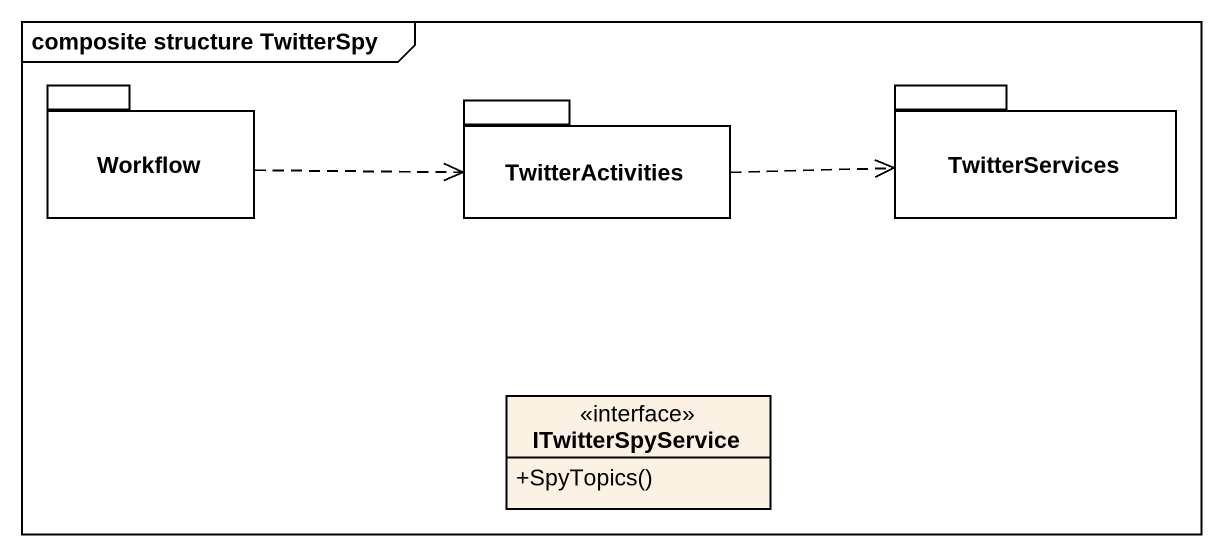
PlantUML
@startuml
mainframe composite structure TwitterSpy
hide circle
hide empty members
skinparam classAttributeIconSize 0
package Workflow {
}
package TwitterActivities {
}
package TwitterServices {
}
interface ITwitterSpyService {
  +SpyTopics()
}
Workflow .right.> TwitterActivities
TwitterActivities .right.> TwitterServices
@enduml
